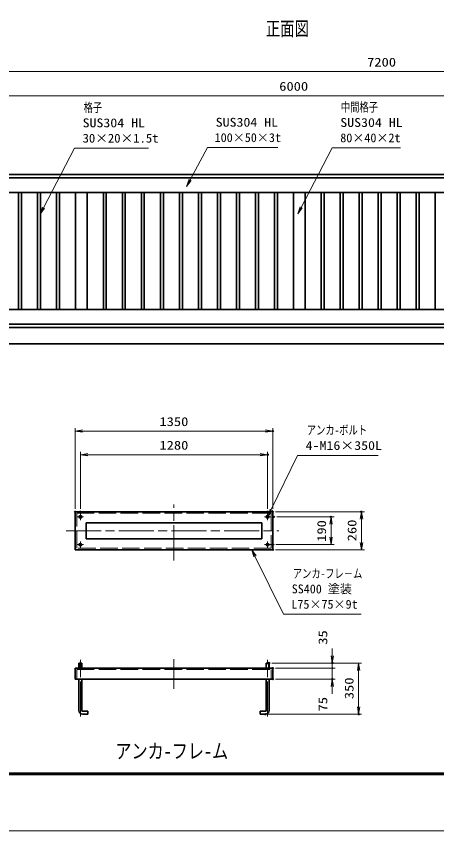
# Model space of a CAD drawing. Units: millimetres at full size, sheet at 1:20. Extents: x -5940 to 5940, y -4200 to 4200.
# Drawn here: x -2846 to 30, y -4200 to 1371 of the extents above; entities that cross this region are included whole.
import ezdxf
from ezdxf.enums import TextEntityAlignment as Align

# ---------------------------------------------------------------- set-up
doc = ezdxf.new("R2010")
doc.units = ezdxf.units.MM
doc.header["$LTSCALE"] = 20
doc.header["$PDMODE"] = 32
doc.header["$PDSIZE"] = 10
for name, pattern in [('DASHED', [7.5, 6, -1.5]), ('USER1', [18, 12, -1.5, 3, -1.5]), ('USER3', [9.525, 6.35, -3.175])]:
    doc.linetypes.add(name, pattern=pattern)
for name, color, linetype, lineweight in [('0-0_D-TTL', 7, 'Continuous', 18), ('0-1_軸線', 200, 'USER1', 15), ('0-2_寸法線', 4, 'Continuous', 18), ('0-3_0', 7, 'Continuous', 18), ('0-5_外形線', 7, 'Continuous', 35), ('0-6_隠れ線', 140, 'DASHED', 18), ('0-7_細線', 2, 'Continuous', 35), ('0-D_01', 4, 'USER3', 18)]:
    doc.layers.add(name, color=color, linetype=linetype, lineweight=lineweight)
for name, color, linetype in [('0-4_Defpoints', 7, 'Continuous'), ('0-E_AM_6', 7, 'Continuous'), ('0-F_文字', 254, 'Continuous')]:
    doc.layers.add(name, color=color, linetype=linetype)
doc.styles.add('ＭＳ ゴシック', font='')
doc.styles.get('ＭＳ ゴシック').set_extended_font_data('MS Gothic')

# ---------------------------------------------------------------- blocks, each defined once
blk = doc.blocks.new('_Open')
at = {"layer": '0-3_0'}
blk.add_line((-20, 3.333), (0, 0), dxfattribs=at)
blk.add_lwpolyline([(-20, -3.333), (0, 0), (-20, 0)], dxfattribs=at)
blk = doc.blocks.new('_DOTSMALL')
at = {"layer": '0-3_0'}
for points in [[(0, 0), (-2.5, 0), (-2.48, 0.313)], [(0, 0), (-2.48, -0.313), (-2.5, 0)], [(0, 0), (-2.48, 0.313), (-2.421, 0.622)], [(0, 0), (-2.421, -0.622), (-2.48, -0.313)], [(0, 0), (-2.421, 0.622), (-2.324, 0.92)], [(0, 0), (-2.324, -0.92), (-2.421, -0.622)], [(0, 0), (-2.324, 0.92), (-2.191, 1.204)], [(0, 0), (-2.191, -1.204), (-2.324, -0.92)], [(0, 0), (-2.191, 1.204), (-2.023, 1.469)], [(0, 0), (-2.023, -1.469), (-2.191, -1.204)], [(0, 0), (-2.023, 1.469), (-1.822, 1.711)], [(0, 0), (-1.822, -1.711), (-2.023, -1.469)], [(0, 0), (-1.822, 1.711), (-1.594, 1.926)], [(0, 0), (-1.594, -1.926), (-1.822, -1.711)], [(0, 0), (-1.594, 1.926), (-1.34, 2.111)], [(0, 0), (-1.34, -2.111), (-1.594, -1.926)], [(0, 0), (-1.34, 2.111), (-1.064, 2.262)], [(0, 0), (-1.064, -2.262), (-1.34, -2.111)], [(0, 0), (-1.064, 2.262), (-0.773, 2.378)], [(0, 0), (-0.773, -2.378), (-1.064, -2.262)], [(0, 0), (-0.773, 2.378), (-0.468, 2.456)], [(0, 0), (-0.468, -2.456), (-0.773, -2.378)], [(0, 0), (-0.468, 2.456), (-0.157, 2.495)], [(0, 0), (-0.157, -2.495), (-0.468, -2.456)], [(0, 0), (-0.157, 2.495), (0.157, 2.495)], [(0, 0), (0.157, -2.495), (-0.157, -2.495)], [(0, 0), (0.157, 2.495), (0.468, 2.456)], [(0, 0), (0.468, 2.456), (0.773, 2.378)], [(0, 0), (0.773, 2.378), (1.064, 2.262)], [(0, 0), (1.064, 2.262), (1.34, 2.111)], [(0, 0), (1.34, 2.111), (1.594, 1.926)], [(0, 0), (1.594, 1.926), (1.822, 1.711)], [(0, 0), (1.822, 1.711), (2.023, 1.469)], [(0, 0), (2.023, 1.469), (2.191, 1.204)], [(0, 0), (2.191, 1.204), (2.324, 0.92)], [(0, 0), (2.324, 0.92), (2.421, 0.622)], [(0, 0), (2.421, 0.622), (2.48, 0.313)], [(0, 0), (2.48, 0.313), (2.5, 0)], [(0, 0), (0.468, -2.456), (0.157, -2.495)], [(0, 0), (0.773, -2.378), (0.468, -2.456)], [(0, 0), (1.064, -2.262), (0.773, -2.378)], [(0, 0), (1.34, -2.111), (1.064, -2.262)], [(0, 0), (1.594, -1.926), (1.34, -2.111)], [(0, 0), (1.822, -1.711), (1.594, -1.926)], [(0, 0), (2.023, -1.469), (1.822, -1.711)], [(0, 0), (2.191, -1.204), (2.023, -1.469)], [(0, 0), (2.324, -0.92), (2.191, -1.204)], [(0, 0), (2.421, -0.622), (2.324, -0.92)], [(0, 0), (2.48, -0.313), (2.421, -0.622)], [(0, 0), (2.5, 0), (2.48, -0.313)]]:
    blk.add_solid(points, dxfattribs=at)
blk = doc.blocks.new('S13')
at = {"layer": '0-2_寸法線'}
for points in [[(8883094.3, 3487843.3), (8873741.5, 3487843.3), (8869517.3, 3479700.9), (8869056.8, 3478813.2)], [(8869369.3, 3479777.6), (8869056.8, 3478813.2), (8869665.2, 3479624.1)]]:
    blk.add_lwpolyline(points, dxfattribs=at)
at = {"layer": '0-2_寸法線', "color": 254, "style": 'ＭＳ ゴシック'}
for s, width, p in [('中間格子', 0.75, (8874934.3, 3492440.2)), ('SUS304 HL', 1.15, (8874857.5, 3490340.2))]:
    blk.add_text(s, height=1212, dxfattribs=dict(at, width=width)).set_placement(p, align=Align.BOTTOM_LEFT)
blk.add_text('80×40×2t', height=1212, dxfattribs=at).set_placement((8874857.5, 3488240.2), align=Align.BOTTOM_LEFT)
blk = doc.blocks.new('S17')
at = {"layer": '0-2_寸法線'}
for points in [[(8866332.6, 3487873.8), (8856701.4, 3487873.8), (8854310.3, 3483453), (8853834.5, 3482573.4)], [(8854163.7, 3483532.2), (8853834.5, 3482573.4), (8854456.9, 3483373.7)]]:
    blk.add_lwpolyline(points, dxfattribs=at)
at = {"layer": '0-2_寸法線', "color": 254, "style": 'ＭＳ ゴシック', "width": 1.15}
blk.add_text('SUS304 HL', height=1212, dxfattribs=at).set_placement((8857817.4, 3490370.7), align=Align.BOTTOM_LEFT)
at = {"layer": '0-2_寸法線', "color": 254, "style": 'ＭＳ ゴシック'}
blk.add_text('100×50×3t', height=1212, dxfattribs=at).set_placement((8857673.4, 3488270.7), align=Align.BOTTOM_LEFT)
blk = doc.blocks.new('S18')
at = {"layer": '0-2_寸法線'}
for points in [[(8848600.2, 3487794.7), (8838489, 3487794.7), (8834264.8, 3479652.2), (8833804.3, 3478764.6)], [(8834116.9, 3479729), (8833804.3, 3478764.6), (8834412.8, 3479575.5)]]:
    blk.add_lwpolyline(points, dxfattribs=at)
at = {"layer": '0-2_寸法線', "color": 254, "style": 'ＭＳ ゴシック'}
for s, width, p in [('格子', 0.75, (8839749, 3492391.6)), ('SUS304 HL', 1.15, (8839605, 3490291.6)), ('30×20×1.5t', 1.05, (8839605, 3488191.6))]:
    blk.add_text(s, height=1212, dxfattribs=dict(at, width=width)).set_placement(p, align=Align.BOTTOM_LEFT)
blk = doc.blocks.new('S25')
at = {"layer": '0-2_寸法線'}
for points in [[(8880025.2, 3445751.8), (8869011.6, 3445751.8), (8865424.4, 3438350.8), (8864988.2, 3437450.9)], [(8865274.4, 3438423.5), (8864988.2, 3437450.9), (8865574.4, 3438278.1)]]:
    blk.add_lwpolyline(points, dxfattribs=at)
at = {"layer": '0-2_寸法線', "color": 254, "style": 'ＭＳ ゴシック'}
for s, width, p in [('アンカ-ボルト', 0.75, (8870271.6, 3448248.6)), ('4-M16×350L', 1.15, (8870127.6, 3446148.6))]:
    blk.add_text(s, height=1212, dxfattribs=dict(at, width=width)).set_placement(p, align=Align.BOTTOM_LEFT)
blk = doc.blocks.new('S26')
at = {"layer": '0-2_寸法線'}
for points in [[(8877734.6, 3424023.2), (8867095.4, 3424023.2), (8863190.1, 3431964.2), (8862748.8, 3432861.6)], [(8863339.6, 3432037.8), (8862748.8, 3432861.6), (8863040.5, 3431890.7)]]:
    blk.add_lwpolyline(points, dxfattribs=at)
at = {"layer": '0-2_寸法線', "color": 254, "style": 'ＭＳ ゴシック', "width": 0.75}
blk.add_text('アンカ-フレ－ム', height=1212, dxfattribs=at).set_placement((8868355.4, 3428620.1), align=Align.BOTTOM_LEFT)
at = {"layer": '0-2_寸法線', "color": 254, "style": 'ＭＳ ゴシック'}
for s, p in [('SS400 塗装', (8868211.4, 3426520.1)), ('L75×75×9t', (8868163.4, 3424420.1))]:
    blk.add_text(s, height=1212, dxfattribs=at).set_placement(p, align=Align.BOTTOM_LEFT)

msp = doc.modelspace()

# ---------------------------------------------------------------- linework, layer by layer
at = {"layer": '0-0_D-TTL'}
for points in [[(-5940, -4200), (5940, -4200), (5940, 4200), (-5940, 4200)], [(-5517.65, 3960.54), (5598.63, 3960.54), (5598.63, -3818.03), (-5517.65, -3818.03)], [(-5514.12, 3957.01), (5595.1, 3957.01), (5595.1, -3814.49), (-5514.12, -3814.49)], [(-5510.58, 3953.47), (5591.56, 3953.47), (5591.56, -3810.96), (-5510.58, -3810.96)], [(-5507.05, 3949.93), (5588.02, 3949.93), (5588.02, -3807.42), (-5507.05, -3807.42)], [(-5503.51, 3946.4), (5584.49, 3946.4), (5584.49, -3803.89), (-5503.51, -3803.89)]]:
    msp.add_lwpolyline(points, close=True, dxfattribs=at)
at = {"layer": '0-1_軸線'}
for p, q in [((-1766.82, -2350.89), (-1766.82, -1968.13)), ((-2406.82, -2052.99), (-2428.8, -2052.99)), ((-2406.82, -2052.99), (-2406.82, -2031.02)), ((-2406.82, -2052.99), (-2384.84, -2052.99)), ((-2406.82, -2052.99), (-2406.82, -2074.97)), ((-1126.82, -2052.99), (-1148.8, -2052.99)), ((-1126.82, -2052.99), (-1126.82, -2031.02)), ((-1126.82, -2052.99), (-1104.84, -2052.99)), ((-1126.82, -2052.99), (-1126.82, -2074.97)), ((-2504.4, -2147.99), (-1050.68, -2147.99)), ((-2406.82, -2242.99), (-2406.82, -2221.02)), ((-1126.26, -2242.44), (-1126.26, -2220.46)), ((-2406.82, -2242.99), (-2428.8, -2242.99)), ((-2406.82, -2242.99), (-2384.84, -2242.99)), ((-2406.82, -2242.99), (-2406.82, -2264.97)), ((-1126.26, -2242.44), (-1148.24, -2242.44)), ((-1126.26, -2242.44), (-1104.29, -2242.44)), ((-1126.26, -2242.44), (-1126.26, -2264.41)), ((-2406.82, -3419.78), (-2406.82, -3030.37)), ((-2406.82, -3087.94), (-2406.82, -3058.25)), ((-1766.82, -3025.57), (-1766.82, -3230.16)), ((-1126.82, -3419.78), (-1126.82, -3030.37))]:
    msp.add_line(p, q, dxfattribs=at)
at = {"layer": '0-2_寸法線'}
for p, q in [((-3949.75, 992.89), (3250.25, 992.89)), ((-3949.75, 827.57), (2050.25, 827.57)), ((-2441.82, -1997.99), (-2441.82, -1446.26)), ((-1091.82, -1997.99), (-1091.82, -1446.26)), ((-2441.82, -1466.26), (-1091.82, -1466.26)), ((-2406.82, -1997.99), (-2406.82, -1607.88)), ((-1126.82, -1997.99), (-1126.82, -1607.88)), ((-2406.82, -1627.88), (-1126.82, -1627.88)), ((-1071.82, -2017.99), (-464.38, -2017.99)), ((-1064.38, -2052.99), (-672.17, -2052.99)), ((-692.17, -2242.99), (-692.17, -2052.99)), ((-484.38, -2277.99), (-484.38, -2017.99)), ((-1071.82, -2277.99), (-464.38, -2277.99)), ((-1069.19, -2242.99), (-672.17, -2242.99)), ((-683.84, -3002.94), (-683.84, -2952.94)), ((-1096.82, -3052.94), (-663.84, -3052.94)), ((-1096.82, -3052.94), (-484.23, -3052.94)), ((-683.84, -3087.94), (-683.84, -3052.94)), ((-504.23, -3052.94), (-504.23, -3402.94)), ((-1071.82, -3087.94), (-663.84, -3087.94)), ((-1071.82, -3087.94), (-663.84, -3087.94)), ((-683.84, -3087.94), (-683.84, -3162.94)), ((-1071.82, -3162.94), (-663.84, -3162.94)), ((-683.84, -3212.94), (-683.84, -3262.94)), ((-1121.82, -3402.94), (-484.23, -3402.94))]:
    msp.add_line(p, q, dxfattribs=at)
at = {"layer": '0-4_Defpoints'}
for p in [(-1091.82, -1466.26), (-1126.82, -1627.88), (-2441.82, -2017.99), (-2406.82, -2017.99), (-1126.82, -2017.99), (-1091.82, -2017.99), (-1091.82, -2017.99), (-1084.38, -2052.99), (-692.17, -2052.99), (-484.38, -2017.99), (-1091.82, -2277.99), (-1089.19, -2242.99), (-1116.82, -3052.94), (-683.84, -3052.94), (-1091.82, -3087.94), (-1091.82, -3162.94), (-683.84, -3162.94), (-1141.82, -3402.94), (-504.23, -3402.94)]:
    msp.add_point(p, dxfattribs=at)
at = {"layer": '0-5_外形線'}
for p, q in [((2050.25, 288.2), (-3949.75, 288.2)), ((-3949.75, 265.7), (2050.25, 265.7)), ((-3849.75, 165.7), (2050.25, 165.7)), ((-2829.75, -634.3), (-2829.75, 165.7)), ((-2809.75, -634.3), (-2809.75, 165.7)), ((-2699.75, -634.3), (-2699.75, 165.7)), ((-2679.75, -634.3), (-2679.75, 165.7)), ((-2569.75, -634.3), (-2569.75, 165.7)), ((-2549.75, -634.3), (-2549.75, 165.7)), ((-2439.75, 165.7), (-2439.75, -634.3)), ((-2439.75, -634.3), (-2439.75, 165.7)), ((-2359.75, -634.3), (-2359.75, 165.7)), ((-2249.75, -634.3), (-2249.75, 165.7)), ((-2229.75, -634.3), (-2229.75, 165.7)), ((-2119.75, -634.3), (-2119.75, 165.7)), ((-2099.75, -634.3), (-2099.75, 165.7)), ((-1989.75, -634.3), (-1989.75, 165.7)), ((-1969.75, -634.3), (-1969.75, 165.7)), ((-1859.75, -634.3), (-1859.75, 165.7)), ((-1839.75, -634.3), (-1839.75, 165.7)), ((-1729.75, -634.3), (-1729.75, 165.7)), ((-1709.75, -634.3), (-1709.75, 165.7)), ((-1599.75, -634.3), (-1599.75, 165.7)), ((-1579.75, -634.3), (-1579.75, 165.7)), ((-1469.75, -634.3), (-1469.75, 165.7)), ((-1449.75, -634.3), (-1449.75, 165.7)), ((-1339.75, -634.3), (-1339.75, 165.7)), ((-1319.75, -634.3), (-1319.75, 165.7)), ((-1209.75, -634.3), (-1209.75, 165.7)), ((-1189.75, -634.3), (-1189.75, 165.7)), ((-1079.75, -634.3), (-1079.75, 165.7)), ((-1059.75, -634.3), (-1059.75, 165.7)), ((-949.75, -634.3), (-949.75, 165.7)), ((-869.75, -634.3), (-869.75, 165.7)), ((-759.75, -634.3), (-759.75, 165.7)), ((-739.75, -634.3), (-739.75, 165.7)), ((-629.75, -634.3), (-629.75, 165.7)), ((-609.75, -634.3), (-609.75, 165.7)), ((-499.75, -634.3), (-499.75, 165.7)), ((-479.75, -634.3), (-479.75, 165.7)), ((-369.75, -634.3), (-369.75, 165.7)), ((-349.75, -634.3), (-349.75, 165.7)), ((-239.75, -634.3), (-239.75, 165.7)), ((-219.75, -634.3), (-219.75, 165.7)), ((-109.75, -634.3), (-109.75, 165.7)), ((-89.75, -634.3), (-89.75, 165.7)), ((20.25, -634.3), (20.25, 165.7)), ((2050.25, -634.3), (-3849.75, -634.3)), ((-3949.75, -734.3), (2050.25, -734.3)), ((-3849.75, -756.8), (2050.25, -756.8)), ((-4358.17, -869.3), (3450.25, -869.3)), ((-2441.82, -2277.99), (-2441.82, -2017.99)), ((-2441.82, -2017.99), (-1091.82, -2017.99)), ((-1091.82, -2277.99), (-1091.82, -2017.99)), ((-2366.82, -2092.99), (-1166.82, -2092.99)), ((-2366.82, -2202.99), (-2366.82, -2092.99)), ((-1166.82, -2202.99), (-1166.82, -2092.99)), ((-2366.82, -2202.99), (-1166.82, -2202.99)), ((-2441.82, -2277.99), (-1091.82, -2277.99)), ((-2396.82, -3052.94), (-2416.82, -3052.94)), ((-2416.82, -3052.94), (-2416.82, -3087.94)), ((-2396.82, -3087.94), (-2396.82, -3052.94)), ((-1136.82, -3052.94), (-1116.82, -3052.94)), ((-1136.82, -3087.94), (-1136.82, -3052.94)), ((-1116.82, -3052.94), (-1116.82, -3087.94)), ((-2441.82, -3087.94), (-1091.82, -3087.94)), ((-2441.82, -3162.94), (-2441.82, -3087.94)), ((-1091.82, -3087.94), (-1091.82, -3162.94)), ((-2441.82, -3162.94), (-1091.82, -3162.94)), ((-2416.82, -3162.94), (-2416.82, -3377.94)), ((-2396.82, -3377.94), (-2396.82, -3162.94)), ((-1136.82, -3377.94), (-1136.82, -3162.94)), ((-1116.82, -3162.94), (-1116.82, -3377.94)), ((-2356.82, -3382.94), (-2391.82, -3382.94)), ((-2356.82, -3402.94), (-2356.82, -3382.94)), ((-1176.82, -3402.94), (-1176.82, -3382.94)), ((-1176.82, -3382.94), (-1141.82, -3382.94)), ((-2391.82, -3402.94), (-2356.82, -3402.94)), ((-1141.82, -3402.94), (-1176.82, -3402.94))]:
    msp.add_line(p, q, dxfattribs=at)
for centre in [(-2406.82, -2052.99), (-1126.82, -2052.99), (-2406.82, -2242.99), (-1126.82, -2242.99)]:
    msp.add_circle(centre, 8.5, dxfattribs=at)
for centre, radius, start, end in [((-2391.82, -3377.94), 25, 180, 270), ((-2391.82, -3377.94), 5, 180, 270), ((-1141.82, -3377.94), 5, 270, 0), ((-1141.82, -3377.94), 25, 270, 0)]:
    msp.add_arc(centre, radius, start, end, dxfattribs=at)
at = {"layer": '0-6_隠れ線'}
msp.add_line((-1101.82, -3162.94), (-1101.82, -3097.94), dxfattribs=at)
msp.add_lwpolyline([(-1101.82, -2267.99), (-2431.82, -2267.99), (-2431.82, -2027.99), (-1101.82, -2027.99)], close=True, dxfattribs=at)
msp.add_lwpolyline([(-2431.82, -3162.94), (-2431.82, -3097.94), (-1101.82, -3097.94)], dxfattribs=at)
at = {"layer": '0-7_細線'}
for p, q in [((-2415.82, -3087.94), (-2415.82, -3052.94)), ((-2397.82, -3087.94), (-2397.82, -3052.94)), ((-1135.82, -3087.94), (-1135.82, -3052.94)), ((-1117.82, -3087.94), (-1117.82, -3052.94))]:
    msp.add_line(p, q, dxfattribs=at)
at = {"layer": '0-D_01'}
for p, q in [((-2366.82, -3097.94), (-2366.82, -3087.94)), ((-1166.82, -3097.94), (-1166.82, -3087.94))]:
    msp.add_line(p, q, dxfattribs=at)
at = {"layer": '0-D_01', "linetype": 'Continuous'}
msp.add_line((-1136.82, -3087.94), (-1116.82, -3087.94), dxfattribs=at)

# ---------------------------------------------------------------- block references
at = {"layer": '0-2_寸法線'}
for name, p, xscale, yscale in [('S18', (-444372.3, -173920.51), 0.05, 0.05), ('S13', (-444372.3, -173920.51), 0.05, 0.05), ('S17', (-444372.3, -173920.51), 0.05, 0.05), ('S25', (-444372.3, -173920.51), 0.05, 0.05), ('_Open', (-1091.82, -1466.26), 2.5, 2.5), ('_Open', (-1126.82, -1627.88), 2.5, 2.5), ('S26', (-444372.3, -173920.51), 0.05, 0.05)]:
    msp.add_blockref(name, p, dxfattribs=dict(at, xscale=xscale, yscale=yscale))
at = {"layer": '0-2_寸法線', "xscale": 2.5, "yscale": 2.5}
for name, p, rotation in [('_Open', (-2441.82, -1466.26), 180), ('_Open', (-2406.82, -1627.88), 180), ('_Open', (-692.17, -2052.99), 90), ('_Open', (-484.38, -2017.99), 90), ('_Open', (-692.17, -2242.99), 270), ('_Open', (-484.38, -2277.99), 270), ('_Open', (-683.84, -3052.94), 270), ('_Open', (-504.23, -3052.94), 90), ('_DOTSMALL', (-683.84, -3087.94), 270), ('_DOTSMALL', (-683.84, -3087.94), 90), ('_Open', (-683.84, -3162.94), 90), ('_Open', (-504.23, -3402.94), 270)]:
    msp.add_blockref(name, p, dxfattribs=dict(at, rotation=rotation))

# ---------------------------------------------------------------- texts
at = {"layer": '0-2_寸法線', "color": 254, "style": 'ＭＳ ゴシック', "width": 1.2}
for s, p in [('7200', (-445.75, 1009.24)), ('6000', (-1046.95, 843.91)), ('1350', (-1866.42, -1449.92)), ('1280', (-1866.42, -1611.54))]:
    msp.add_text(s, height=60.56, dxfattribs=at).set_placement(p, align=Align.BOTTOM_LEFT)
for s, p in [('190', (-708.51, -2223.59)), ('260', (-500.72, -2219.99)), ('35', (-700.18, -2927.62)), ('350', (-520.57, -3299.94)), ('75', (-700.18, -3383.75))]:
    msp.add_text(s, height=60.56, rotation=90, dxfattribs=at).set_placement(p, align=Align.BOTTOM_LEFT)
at = {"layer": '0-E_AM_6', "style": 'ＭＳ ゴシック', "width": 0.8}
msp.add_text('アンカ-フレ-ム', height=101, dxfattribs=at).set_placement((-2167.65, -3735.91), align=Align.BOTTOM_LEFT)
at = {"layer": '0-F_文字', "style": 'ＭＳ ゴシック', "width": 0.75}
msp.add_text('正面図', height=96.19, dxfattribs=at).set_placement((-1138.6, 1210.08), align=Align.BOTTOM_LEFT)

doc.saveas('drawing.dxf')
